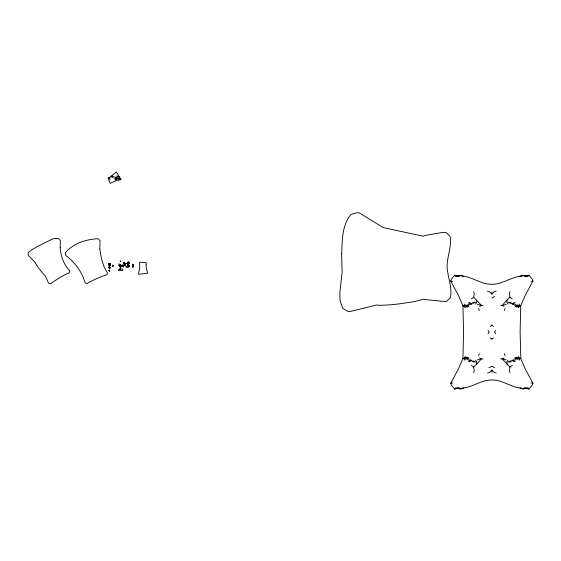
<?xml version="1.0" encoding="UTF-8"?>
<svg xmlns="http://www.w3.org/2000/svg" width="561" height="561" viewBox="0 0 561 561"><rect width="100%" height="100%" fill="white"/><g stroke="black" fill="none" stroke-linecap="round" stroke-linejoin="round"><path stroke-width="0.84" d="M120.72 266.784C119.128 266.468 122.473 265.472 120.65 265.851C119.093 266.994 122.298 266.748 120.026 265.928C121.414 262.983 119.781 267.352 120.671 266.328C122.305 264.673 119.114 267.478 120.818 266.763M128.588 266.784C127.936 266.096 128.532 266.84 128.665 265.367C129.177 266.524 127.957 267.429 128.104 266.237C128.546 263.866 127.137 266.18 128.686 266.763C128.911 266.342 128.658 264.967 128.658 265.353C129.128 266.335 128.686 265.83 128.693 265.072M491.822 372.139L491.829 370.106L489.606 372.441L487.495 373.079M120.447 266.643C121.134 263.207 119.318 268.172 120.853 266.37C118.848 264.21 121.015 268.53 120.776 265.262C120.545 263.375 119.766 268.375 120.853 266.293C120.86 264.343 121.148 266.426 120.825 265.072M128.7 262.296L129.03 263.207L128.7 262.296L129.03 263.207L128.602 264L127.908 263.979L128.799 263.761L128.616 262.471L127.908 262.352L128.252 262.141L128.301 263.733L128.813 263.831L128.932 263.13L127.817 263.965L128.693 263.979L128.82 263.235L128.679 262.289L127.817 262.296L128.637 262.38L129.093 263.249M128.686 266.763C128.245 265.507 127.613 267.877 128.862 266.103C128.308 265.206 127.417 264.07 129.079 266.033M133.174 266.763L132.719 264.946L132.389 266.678L133.174 266.763L132.389 266.496L133.174 266.763L133.567 266.033L133.083 266.784L132.298 266.748L133.076 266.784M120.412 266.573C120.391 265.044 121.576 266.307 119.963 266.293C121.134 266.342 121.323 265.479 120.72 265.879C120.11 267.941 119.689 264.273 120.454 265.08C121.029 265.83 121.407 266.741 120.755 266.124M120.166 268.34L120.306 267.8M120.924 266.545C119.346 266.124 121.281 264.946 120.349 266.202C119.36 265.669 122.06 265.991 120.468 266.195C120.201 264.582 121.905 265.29 120.187 266.272M128.336 262.871C127.571 261.279 129.451 264.021 128.153 263.958C128.329 263.796 127.929 264.385 128.42 263.558C129.451 263.039 127.768 261.784 128.651 262.59C127.151 264.666 129.226 262.751 128.813 263.831M133.511 266.005C133.125 265.584 132.094 263.116 132.887 266.734C132.326 267.253 133.967 265.122 132.964 265.136C133.806 269.049 131.554 263.004 133.567 266.033M110.236 264.154C109.577 263.158 109.816 264.673 109.1 264.729C109.928 264.568 109.36 262.983 109.935 264.322C108.224 263.277 111.246 264.792 109.725 263.789C110.692 263.922 108.981 264.252 109.346 263.887C111.674 264.168 107.929 263.824 110.152 263.936M128.693 263.979C127.389 264.441 128.897 262.744 128.399 262.485C128.427 265.921 127.038 260.704 128.7 262.941M132.803 266.643C132.256 261.223 132.768 270.1 133.097 265.255M120.783 265.171C121.393 266.952 119.093 266.314 120.896 265.781C119.619 266.335 120.552 267.183 120.517 265.269C119.416 264.61 121.183 266.91 120.026 264.848M128.28 262.225C127.985 266.566 127.845 260.073 129.03 263.221M129.009 266.005C127.144 268.298 128.714 263.102 128.792 266.545M122.698 266.748L122.698 264.848L123.069 265.844M119.703 265.57L120.601 265.213M118.483 265.234C118.869 264.939 118.546 265.065 118.778 265.15M121.078 266.173C121.183 264.554 119.851 267.113 120.587 265.094C120.566 266.145 119.816 265.683 121.099 266.384M128.406 266.321C126.611 268.361 128.981 262.218 128.357 266.152C128.89 266.286 128.42 264.659 127.894 264.848M109.584 264.497C108 263.775 111.197 263.509 109.269 264.336C109.851 263.446 109.739 264.533 109.928 263.817C108.119 263.347 111.443 264.785 109.016 264.119M109.591 264.624C108.869 263.404 109.332 265.108 109.472 264.427C109.97 263.144 108.203 263.95 109.241 264.792C109.03 262.555 109.612 265.395 109.746 263.796M109.241 268.186C108.876 266.812 109.893 267.331 109.262 268.319M109.262 271.033C108.862 269.56 109.83 270.346 109.29 271.159M109.949 263.972C108.967 262.976 108.995 264.673 110.019 263.838M509.998 291.636L509.353 293.41L509.942 297.19L506.99 300.016L506.906 302.533L508.098 304.034M109.1 265.97C110.545 265.521 109.942 265.648 109.556 265.584M112.551 265.97C113.385 266.138 112.558 264.911 113.525 265.465M128.63 262.562C127.852 262.751 127.733 263.649 128.778 263.915M473.645 372.637L474.29 370.856L473.701 367.069L476.661 364.25L476.745 361.733L475.546 360.26M109.942 267.899C110.664 268.929 109.661 266.615 110.187 267.688M120.657 266.405L120.433 265.732L121.211 266.033M127.081 263.67L126.968 263.397M109.192 264.119L109.858 263.824L109.1 264.476M125.096 263.593L125.236 264.175L124.444 264.301L123.834 263.137L124.037 262.31L124.717 262.331L124.304 263.859L125.096 263.593L124.058 263.375L124.745 263.193L124.423 263.993C125.257 265.591 124.374 265.535 124.717 263.754L124.058 263.796M127.361 263.284L127.074 263.572L127.27 263.214M113.385 265.802C112.305 264.974 113.764 265.97 113.736 265.641M128.707 266.251C128.693 263.979 127.642 267.765 128.153 266.145C128.111 264.476 128.581 264.834 128.174 266.258M121.134 266.342C120.047 265.634 121.169 265.171 121.134 265.774M128.378 266.65C129.289 265.788 127.698 265.402 128.483 265.213M113.35 265.858C112.943 266.678 112.172 265.795 112.936 265.402M110.145 264.042C109.823 264.301 109.115 263.824 109.893 263.852M120.517 266.657L121.148 265.949L120.846 265.129M128.679 262.569L128.932 263.13M133.209 265.626C131.919 263.495 133.392 267.927 133.202 265.129M520.713 358.57L520.194 358.556L520.713 358.57L520.804 357.259L520.11 332.133L520.713 305.696L525.355 295.1L532.95 281.04L532.116 278.95L528.904 275.213L525.615 276.026L522.852 275.276L520.867 276.152C510.924 277.036 502.256 284.553 491.822 284.273C481.394 284.581 472.713 277.008 462.776 276.166L460.791 275.283L455.925 276.594L454.747 275.213L451.528 278.95L450.7 281.04L458.295 295.1L462.937 305.696L463.54 332.133L462.937 358.57L458.295 369.173L450.7 383.226L451.528 385.323L454.747 389.053L458.947 387.882L460.798 388.997L462.776 388.114C472.72 387.23 481.394 379.72 491.822 380C502.256 379.72 510.924 387.223 520.867 388.121L522.852 388.99L527.719 387.686L528.904 389.061L532.116 385.323L532.95 383.226L525.355 369.173L520.713 358.57L519.142 358.304L517.677 357.161L514.654 358.745M128.16 265.612L128.02 266.223M132.389 264.848C132.515 263.53 133.202 268.551 133.181 265.072M109.486 264.133C108.925 263.481 109.984 263.824 109.297 264.084M120.019 266.237C121.555 266.748 120.517 265.065 121.092 265.781M128.448 263.81C128.504 261.209 127.684 262.604 128.771 263.733M133.09 266.138C133.28 263.116 131.512 267.288 133.42 265.977M120.278 266.012L120.973 265.367M123.595 266.545L123.827 266.005L123.49 266.763L122.999 266.356L123.069 265.009M120.138 265.991L120.25 265.185M128.616 262.471L128.181 263.361M500.664 359.096L502.074 358.661L509.942 367.083L509.353 370.87L510.005 372.637M124.367 265.437L125.026 265.29L124.717 263.754M482.993 305.177L481.583 305.577L473.715 297.239L474.227 293.438L473.617 291.65M132.964 266.272C132.634 267.345 132.627 266.538 133.139 265.171M132.494 265.157C133.799 264.603 131.919 269.455 132.62 264.988M128.09 265.122C128.476 264.561 127.642 265.97 128.925 265.984M120.601 266.272C121.155 266.328 121.155 264.918 120.475 265.795M119.914 265.921L119.823 265.704M109.872 263.887L109.1 264.168M473.098 303.347L475.56 302.288L473.456 302.225L471.415 303.81L470.055 303.676L469.908 304.532L471.563 303.95M123.273 265.094L123.883 266.033M123.49 265.072L123.722 265.914M128.764 265.69L128.118 265.178L128.097 266.054M510.559 360.919L508.105 361.992L510.187 362.055L512.221 360.471L513.581 360.59L513.743 359.727L512.088 360.33M120.299 265.739L120.026 265.472L120.566 265.486M128.322 263.859L127.908 263.803L128.301 262.73M132.775 266.573L132.719 265.577M120.377 265.872L121.148 265.353M128.714 266.103C127.165 265.655 128.855 265.984 128.869 266.152M109.016 267.513L109.353 268.13L109.584 267.758M109.037 270.353C109.858 271.657 109.002 269.666 109.549 270.388M120.503 267.899L120.482 267.429M124.668 265.486L124.71 264.329M127.908 262.064C128.707 262.036 127.543 264.974 128.294 263.789M132.515 265.255C132.024 267.45 133.714 266.51 133.153 265.241M120.727 266.209L120.811 265.662L120.727 266.138M121.148 265.949C120.089 265.844 121.835 265.051 120.37 265.928M124.367 263.523L124.745 263.193L123.834 263.137L124.402 263.291L124.416 262.169L124.591 262.681L124.037 262.31M128.146 262.204L128.511 262.422M123.238 265.297L123.132 266.433M128.427 266.734C127.62 266.755 128.287 265.823 128.841 265.837M109.1 265.136L109.1 266.524L109.998 265.767M109.633 265.837L109.535 265.283L109.1 266.033M128.196 262.871L128.686 262.674L128.483 263.488M109.227 267.408L109.1 267.87L109.409 267.366M109.374 270.283L109.129 270.711L109.129 270.255M109.1 263.621C109.872 264.378 109.409 263.263 109.1 264.014M109.22 264.161L109.556 264.028M120.545 266.075L120.131 266.279M463.456 305.717L462.937 305.696L464.501 305.969L465.967 307.105L467.096 306.348L467.509 304.819L470.055 303.676M519.142 358.304L518.75 359.103L516.548 357.918L516.134 359.454L513.581 360.59M128.434 265.486L128.217 265.577M120.797 265.241C120.685 265.914 121.541 265.192 120.699 265.634M120.65 265.851L120.026 265.683L120.741 265.255M464.08 305.345L464.487 304.041M519.163 360.225L519.57 358.921M120.152 265.626C122.032 265.037 120.201 266.138 121.071 265.36M109.458 264.175L109.206 263.621M121.071 266.04L120.356 265.732L120.454 265.08M132.81 265.08L132.662 266.145M128.273 263.635L128.785 263.368L128.097 263.193M109.683 263.831L109.1 263.663L109.816 263.838M113.084 265.837L113.02 265.409M120.482 265.206L120.783 265.711L120.264 264.988M120.426 265.942L120.853 266.37M128.104 266.664L128.076 266.293M133.125 266.307C131.491 266.356 133.82 265.711 132.775 265.451M478.575 355.772L479.353 353.711M504.304 310.556L505.075 308.501M127.908 262.324L128.287 262.204M120.489 269.217L121.716 268.936A2.889 2.889 0 0 1 122.333 269.021L122.803 269.231L122.621 270.465A1.767 1.767 0 0 1 122.242 270.584L118.462 270.633M133.294 265.809L132.964 265.136M120.776 265.374L119.858 265.444L120.657 265.171M133.132 265.374C132.193 265.367 133.995 266.819 132.901 266.342M127.2 263.705L127.221 263.228L126.968 263.509M132.62 266.054L133.055 266.04M109.311 263.656L109.654 263.908L109.29 263.593M128.399 265.395L128.132 264.988M120.271 266.573L120.32 266.145M128.111 263.88L128.104 263.544M132.592 266.664L132.515 266.244M520.194 305.717L520.713 305.696L519.879 305.829L518.399 307.694M463.456 358.556L462.937 358.57L463.765 358.444L465.244 356.579M464.501 305.969L464.901 305.163L467.096 306.348L468.989 305.528M109.444 264.406L109.227 264.014M109.479 265.402L109.283 265.108L109.5 265.514M128.322 266.741L128.139 266.566M120.762 265.97L121.155 265.998M127.186 263.621L127.431 263.368L127.074 263.572M128.42 263.558L128.876 263.368L128.672 262.66M128.259 266.559L128.083 266.755M120.363 268.179L120.32 268.838A1.865 1.865 0 0 1 120.44 269.196M488.035 333.809L489.122 332.133L488.028 330.464M495.615 330.464L494.522 332.133L495.615 333.809M476.661 364.25L481.569 358.654L482.986 359.103M506.99 300.016L502.067 305.605L500.664 305.177M128.602 266.131L128.707 265.556M465.925 359.419L467.096 357.918L468.989 358.745M514.654 305.528L516.548 306.348L517.726 304.847M475.553 304.034L476.738 302.533L476.647 300.03M508.105 360.239L506.906 361.733L506.983 364.257M528.904 275.213L527.719 276.594L525.615 276.026M454.747 389.053L455.925 387.679L460.798 388.997M487.495 291.187L489.585 291.832L491.843 294.153L494.038 291.825L496.155 291.194M120.461 265.655L121.057 265.718M128.111 265.697L128.301 266.636M464.501 358.304L465.967 357.161L467.096 357.918L464.901 359.103L464.501 358.304L463.765 358.444M519.142 305.969L517.677 307.112L516.548 306.348L518.75 305.163L519.142 305.969L519.879 305.829M509.942 367.083L512.249 365.337M128.539 265.528L128.315 265.655M132.817 265.655L133.132 265.423M473.091 360.933L475.553 361.985L473.463 362.048L471.429 360.471L469.634 361.74L468.295 361.277M510.559 303.347L508.105 302.274L510.187 302.218L512.221 303.803L514.016 302.526L515.349 302.996M471.394 298.852L473.715 297.239M118.651 264.119L120.033 264.168M109.521 267.548L108.988 267.646L109.591 268.025M109.22 270.353L109.619 270.865M522.852 388.99L524.703 387.882L528.904 389.061M514.914 358.086L516.457 357.168M467.194 307.105L468.737 306.18M454.747 275.213L458.947 276.377L460.791 275.283M109.57 265.409L109.893 265.949L110.236 265.704M128.567 266.04L128.189 266.152M109.605 270.605L109.129 270.844L109.248 270.248M113.182 177.017L114.072 176.491M128.7 262.913L128.189 263.13L128.609 263.354M491.829 298.136L494.676 296.489M109.97 179.695L109.143 177.732L110.201 177.655L108.105 177.823L110.173 183.349L116.569 180.488L120.973 179.527L116.372 171.939L112.242 175.32L112.572 175.881L111.667 176.442L111.962 176.981L112.887 176.449M488.947 367.764L491.836 366.172L494.683 367.785M490.153 326.348L491.822 325.464L493.498 326.348M490.153 337.918L491.822 338.809L493.498 337.918M120.552 265.381L120.264 265.451M128.378 262.59L128.139 262.667M133.301 265.865L132.648 265.956M128.771 262.997L128.371 263.368M133.23 265.795L132.845 266.152M113.813 178.16L116.071 177.795M133.357 266.152L133.132 266.461M526.814 275.605L524.703 276.384L522.852 275.276M456.829 388.661L458.947 387.882M479.557 306.313L481.583 305.577L477.432 304.357M119.858 265.444L120.608 265.43M468.295 302.996L469.627 302.526L471.415 303.81M515.349 361.277L514.016 361.74L512.221 360.471M504.094 357.96L502.074 358.661L506.218 359.91M132.655 265.739L133.216 265.704M506.218 304.357L502.067 305.605L504.101 306.313M477.425 359.91L481.569 358.654L479.55 357.96M119.752 269.21L118.371 269.925M123.49 266.763L123.154 266.727M530.944 281.398L532.95 281.04M450.7 383.226L452.706 382.875M461.661 388.261L463.709 388.009M467.096 357.918L467.509 359.454L470.069 360.59L471.429 360.471M512.221 303.803L513.581 303.683L516.134 304.812L516.548 306.348M120.398 266.734L120.026 266.763M120.72 261.342L120.166 261.328L120.629 260.928L120.72 261.342L120.222 261.328M114.767 179.822L116.197 179.913M115.11 178.216L115.468 178.819L116.884 178.931M115.461 178.819L116.863 178.959M121.127 265.865L120.678 265.739M124.444 264.301L125.152 264.82M519.942 388.009L521.989 388.261M461.668 275.991L463.716 276.25M115.664 177.178L119.963 178.075M116.218 176.056L118.988 176.61L117.558 176.273M125.236 264.175L124.423 263.993M450.7 281.04L452.706 281.398M530.944 382.868L532.95 383.226M124.29 265.171L125.026 265.29L124.78 264.778M110.075 265.465L109.97 265.886M496.155 373.079L494.045 372.441L491.829 370.106M456.829 275.612L458.947 276.377M526.814 388.668L524.703 387.882M512.088 303.943L513.743 304.539L513.581 303.683M128.637 266.3L128.357 266.152M471.563 360.33L469.908 359.727L470.069 360.59M467.194 357.168L468.737 358.086M514.914 306.18L516.457 307.105M128.574 263.256L128.245 262.758L128.735 263.326M471.394 365.344L473.701 367.069M509.942 297.19L512.249 298.929M123.609 266.615L123.175 266.244M465.251 307.694L463.765 305.822M518.399 356.579L519.879 358.444M124.191 263.011L124.297 262.52L124.472 262.906M112.558 266.033L112.558 265.136M516.548 357.918L517.726 359.419M465.925 304.847L467.096 306.348M111.962 176.981L112.291 177.521M120.271 268.733L120.159 268.389M112.572 175.881L112.242 175.32L109.143 177.732L109.549 178.693M504.304 353.711L505.075 355.772M478.575 308.501L479.339 310.563M519.163 304.041L519.57 305.345M464.08 358.921L464.487 360.225M132.684 266.356L132.873 266.657M491.836 292.12L491.843 294.153M491.822 338.809L491.822 339.566M491.822 324.7L491.822 325.464M119.766 269.14A4.726 1.353 -14.1 0 1 120.187 269.056M99.809 249.126C101.085 257.162 102.516 265.921 107.446 272.793L106.885 274.729C99.879 276.952 93.224 279.911 86.885 283.628L85.069 282.751C81.997 271.826 74.809 262.155 65.721 255.416L65.532 252.52C73.547 243.243 86.24 239.245 98.154 238.727L100.089 240.704L99.809 249.126M341.663 253.867L342.126 272.267L339.959 291.615L339.896 296.517L340.225 301.397L342.729 308.396L347.329 311.089L349.524 311.671L376.585 305.002L379.923 305.352L388.002 304.974A221.272 221.272 0 0 0 394.572 304.385L396.522 304.167A192.093 192.093 0 0 0 402.3 303.445L409.691 302.337A270.563 270.563 0 0 0 415.47 301.327L424.221 299.069L424.607 299.497L446.072 301.664L450.357 297.849C452.545 287.407 447.622 277.218 447.089 266.826C446.998 256.622 451.907 246.763 450.139 236.56L445.974 232.324L441.795 232.542L426.206 235.262L424.116 235.711L423.66 236.293L383.317 227.626L358.928 212.682L356.459 212.794L351.046 214.435C341.803 225.178 342.287 240.494 341.663 253.867M60.23 247.597C60.735 256.033 63.765 264.757 69.781 270.858L69.22 272.891C62.369 275.549 56.43 279.666 50.469 283.845L48.534 283.207L45.448 276.047L43.204 273.768A95.868 95.868 0 0 1 41.865 272.176L41.458 271.671A70.518 70.518 0 0 1 40.217 270.107A68.056 68.056 0 0 1 38.968 268.46L38.555 267.899A79.248 79.248 0 0 1 36.297 264.638L35.168 262.499L28.316 255.381L28.113 252.716C34.859 246.791 43.954 243.572 51.907 239.252A15.119 15.119 0 0 1 54.655 238.544L58.4 238.579L60.343 240.683L60.23 247.597M146.063 264.855L146.26 268.032L147.697 273.242L138.434 274.259L139.668 268.312L139.64 262.211L146.232 262.723L146.063 264.855M521.982 276.005L519.942 276.264L521.982 276.005M127.943 266.054L125.959 266.054L125.959 267.253L127.943 267.253L127.943 266.054M117.796 178.721L116.393 178.433L120.973 179.527L117.803 178.721"/></g></svg>
